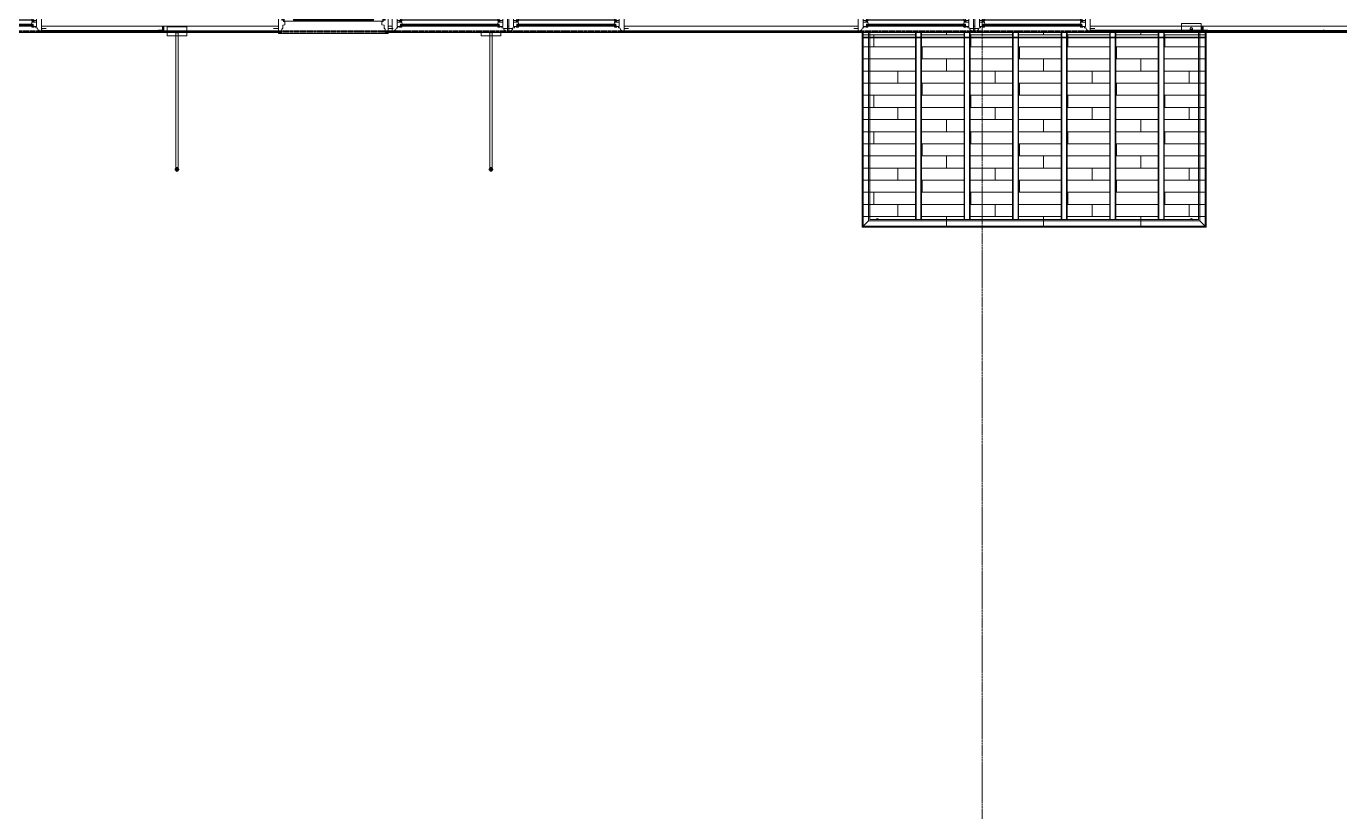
# Model space of a CAD drawing. Header units: inches. Extents: x -4235 to -464, y 9767 to 12359.
# Drawn here: x -3142.3 to -2709.5, y 10990 to 11249.1 of the extents above; entities that cross this region are included whole.
import ezdxf

# ---------------------------------------------------------------- set-up
doc = ezdxf.new("R2010")
doc.units = ezdxf.units.IN
doc.header["$MEASUREMENT"] = 0
for name, pattern in [('Dash 1_16_', [0.125, 0.0625, -0.0625]), ('Grid Line 1_2_', [0.875, 0.5, -0.125, 0.125, -0.125]), ('Hidden 1_8_', [0.1875, 0.125, -0.0625])]:
    doc.linetypes.add(name, pattern=pattern)
for name, color, linetype, lineweight in [('A-DOOR-5', 31, 'Continuous', 9), ('A-DOOR-6', 31, 'Continuous', 20), ('A-DOOR-FRAM', 31, 'Continuous', 9), ('A-DOOR-FRAM-3', 31, 'Continuous', 20), ('A-DOOR-GLAZ', 31, 'Continuous', 9), ('A-FLOR-3', 192, 'Continuous', 9), ('A-FLOR-PATT-1', 9, 'Continuous', 9), ('A-GLAZ-1', 151, 'Continuous', 9), ('A-GLAZ-2', 151, 'Continuous', 20), ('A-GLAZ-3', 151, 'Continuous', 50), ('A-WALL', 113, 'Continuous', 13), ('A-WALL-5', 113, 'Continuous', 9), ('A-WALL-6', 113, 'Continuous', 50), ('C-PROP-LINE-1', 91, 'Dash 1_16_', 50), ('S-BEAM', 12, 'Continuous', 9), ('S-BEAM-1', 12, 'Hidden 1_8_', 9), ('S-GRID-1', 1, 'Grid Line 1_2_', 9)]:
    doc.layers.add(name, color=color, linetype=linetype, lineweight=lineweight)

# ---------------------------------------------------------------- blocks, each defined once
blk = doc.blocks.new('Basic Wall _ EXT - FIBER CEMENT - LARGE - ___-2505164-BACKGROUND - RCP - 2ND FLOOR')
at = {"layer": 'A-WALL-5'}
for p, q in [((-3137.31, 11249.11), (-3097.16, 11249.11)), ((-3137.31, 11249.11), (-3097.16, 11249.11)), ((-3059.19, 11247.1), (-3137.31, 11247.1)), ((-3137.31, 11247.1), (-3059.19, 11247.1)), ((-3137.31, 11247.07), (-3059.19, 11247.07)), ((-3137.31, 11247.07), (-3059.19, 11247.07)), ((-3097.16, 11249.11), (-3059.19, 11249.11)), ((-3097.16, 11249.11), (-3059.19, 11249.11)), ((-3021.74, 11247.1), (-3023.06, 11247.1)), ((-3023.06, 11247.1), (-3021.74, 11247.1)), ((-3023.06, 11247.07), (-3021.74, 11247.07)), ((-3023.06, 11247.07), (-3021.74, 11247.07)), ((-3023.03, 11249.11), (-3021.74, 11249.11)), ((-3023.03, 11249.11), (-3021.74, 11249.11)), ((-2983.71, 11249.11), (-2983.34, 11249.11)), ((-2983.71, 11249.11), (-2983.34, 11249.11)), ((-2983.34, 11247.1), (-2983.71, 11247.1)), ((-2983.71, 11247.1), (-2983.34, 11247.1)), ((-2983.71, 11247.07), (-2983.34, 11247.07)), ((-2983.71, 11247.07), (-2983.34, 11247.07)), ((-2945.31, 11249.11), (-2868.14, 11249.11)), ((-2945.31, 11249.11), (-2868.14, 11249.11)), ((-2868.14, 11247.1), (-2945.31, 11247.1)), ((-2945.31, 11247.1), (-2868.14, 11247.1)), ((-2945.31, 11247.07), (-2868.14, 11247.07)), ((-2945.31, 11247.07), (-2868.14, 11247.07)), ((-2830.11, 11249.11), (-2829.74, 11249.11)), ((-2830.11, 11249.11), (-2829.74, 11249.11)), ((-2829.74, 11247.1), (-2830.11, 11247.1)), ((-2830.11, 11247.1), (-2829.74, 11247.1)), ((-2830.11, 11247.07), (-2829.74, 11247.07)), ((-2830.11, 11247.07), (-2829.74, 11247.07)), ((-2791.71, 11249.11), (-2754.69, 11249.11)), ((-2791.71, 11249.11), (-2754.69, 11249.11)), ((-2636.79, 11247.1), (-2791.71, 11247.1)), ((-2791.71, 11247.1), (-2636.79, 11247.1)), ((-2791.71, 11247.07), (-2636.79, 11247.07)), ((-2791.71, 11247.07), (-2636.79, 11247.07)), ((-2754.69, 11249.11), (-2674.76, 11249.11)), ((-2754.69, 11249.11), (-2674.76, 11249.11))]:
    blk.add_line(p, q, dxfattribs=at)
blk = doc.blocks.new('Door-Inswing-Andersen-400_Series-Single - 3_ 0-1_8_ x custom height - 2ND FLOOR-2896085-BACKGROUND - RCP - 2ND FLOOR')
at = {"layer": 'A-DOOR-5'}
blk.add_line((16.87, -0.66), (16.87, -34.41), dxfattribs=at)
blk.add_arc((16.87, -0.66), 33.75, 180, 270, dxfattribs=at)
at = {"layer": 'A-DOOR-6'}
for p, q in [((-16.26, 0.42), (-16.87, 0.41)), ((-16.87, 0.41), (-16.87, -0.66)), ((-16.26, 1.06), (-16.26, 0.42)), ((-16.26, 1.06), (-12.44, 1.06)), ((-13.19, 0.66), (-12.44, 0.66)), ((-13.19, -0.66), (-13.19, 0.66)), ((-12.44, 0.75), (-12.47, 1.06)), ((12.44, 1.06), (-12.44, 1.06)), ((-12.44, 0.66), (-12.44, 0.75)), ((16.26, 1.06), (12.44, 1.06)), ((12.44, 0.75), (12.47, 1.06)), ((12.44, 0.66), (12.44, 0.75)), ((13.19, 0.66), (12.44, 0.66)), ((13.19, -0.66), (13.19, 0.66)), ((16.26, 1.06), (16.26, 0.42)), ((16.26, 0.42), (16.87, 0.41)), ((16.87, 0.41), (16.87, -0.66)), ((-16.87, -0.66), (-12.44, -0.66)), ((-12.44, -0.09), (-13.19, -0.09)), ((-13.19, -0.59), (-12.67, -0.59)), ((-13.19, -0.66), (-13.19, -0.59)), ((-12.67, -0.59), (-12.47, -0.34)), ((-12.47, -0.34), (-12.44, -0.16)), ((-12.44, -0.16), (-12.44, -0.09)), ((12.44, -0.66), (-12.44, -0.66)), ((12.44, -0.09), (13.19, -0.09)), ((12.44, -0.16), (12.44, -0.09)), ((12.47, -0.34), (12.44, -0.16)), ((16.87, -0.66), (12.44, -0.66)), ((12.67, -0.59), (12.47, -0.34)), ((13.19, -0.59), (12.67, -0.59)), ((13.19, -0.66), (13.19, -0.59))]:
    blk.add_line(p, q, dxfattribs=at)
at = {"layer": 'A-DOOR-FRAM'}
for p, q in [((-17.31, -1.13), (-17.94, -1.13)), ((-17.94, -1.13), (-17.94, -4.44)), ((-17.31, -4.44), (-17.31, -1.13)), ((17.94, -1.13), (17.31, -1.13)), ((17.31, -1.13), (17.31, -4.44)), ((17.94, -4.44), (17.94, -1.13)), ((-17.94, -4.44), (-17.31, -4.44)), ((17.31, -4.44), (17.94, -4.44))]:
    blk.add_line(p, q, dxfattribs=at)
at = {"layer": 'A-DOOR-FRAM-3'}
for p, q in [((18.06, 5.09), (-18.06, 5.09)), ((-18.06, 5.09), (-18.06, -1.13)), ((-18.06, 4.75), (-18.06, -1.13)), ((-18.06, 4.75), (-17.03, 4.75)), ((-17.03, 3.63), (-17.03, 4.75)), ((17.03, 3.63), (17.03, 4.75)), ((18.06, 4.75), (17.03, 4.75)), ((18.06, -1.13), (18.06, 5.09)), ((18.06, 4.75), (18.06, -1.13)), ((-19.69, 3.44), (-18.06, 3.44)), ((-16.69, 3.39), (-17.03, 3.63)), ((-17.03, 0.66), (-16.45, 0.66)), ((-17.03, -1.13), (-17.03, 0.66)), ((-16.69, 2.39), (-16.69, 3.39)), ((-16, 2.23), (-16.69, 2.39)), ((-16.45, 0.66), (-16.45, 1.09)), ((-16.45, 1.09), (-16, 1.09)), ((-16, 1.09), (-16, 2.23)), ((16, 2.23), (16.69, 2.39)), ((16, 1.09), (16, 2.23)), ((16.45, 1.09), (16, 1.09)), ((16.45, 0.66), (16.45, 1.09)), ((17.03, 0.66), (16.45, 0.66)), ((16.69, 3.39), (17.03, 3.63)), ((16.69, 2.39), (16.69, 3.39)), ((17.03, -1.13), (17.03, 0.66)), ((19.69, 3.44), (18.06, 3.44)), ((-17.69, -1.13), (-18.06, -1.13)), ((-18.06, -1.13), (18.06, -1.13)), ((-18.06, -1.13), (-17.03, -1.13)), ((18.06, -1.13), (17.03, -1.13))]:
    blk.add_line(p, q, dxfattribs=at)
at = {"layer": 'A-DOOR-GLAZ'}
for p, q in [((-12.44, 0.5), (-13.19, 0.5)), ((-13.19, 0.06), (-12.44, 0.06)), ((-12.98, 0.5), (-12.98, 0.06)), ((12.44, 0.66), (-12.44, 0.66)), ((12.44, 0.5), (-12.44, 0.5)), ((12.44, 0.06), (-12.44, 0.06)), ((12.44, 0.5), (13.19, 0.5)), ((13.19, 0.06), (12.44, 0.06)), ((12.98, 0.5), (12.98, 0.06)), ((12.44, -0.09), (-12.44, -0.09))]:
    blk.add_line(p, q, dxfattribs=at)
blk = doc.blocks.new('Window-Double_Hung-Andersen-400_Series-Tilt_Wash - DOUBLE HUNG - REVERSE COTTAGE - 2ND FLOOR-V131-BACKGROUND - RCP - 2ND FLOOR')
at = {"layer": 'A-GLAZ-1'}
for p, q in [((-18.95, 4.44), (18.95, 4.44)), ((-18.95, 1.06), (-18.95, 4.44)), ((-18.32, 1.06), (-18.32, 4.44)), ((18.32, 1.06), (18.32, 4.44)), ((18.95, 4.44), (18.95, 1.06)), ((-19.01, 3.94), (-19.01, 2.44)), ((-18.95, 3.94), (-19.01, 3.94)), ((-18.95, 2.44), (-19.01, 2.44)), ((18.95, 1.06), (-18.95, 1.06)), ((19.01, 3.94), (18.95, 3.94)), ((19.01, 2.44), (18.95, 2.44)), ((19.01, 2.44), (19.01, 3.94)), ((-16.29, -0.19), (-15.7, -0.19)), ((-16.29, -0.56), (-15.7, -0.56)), ((-16.29, -2.13), (-15.7, -2.13)), ((-16.29, -2.5), (-15.7, -2.5)), ((-15.82, -0.56), (-15.82, -0.19)), ((-15.82, -2.5), (-15.82, -2.13)), ((-15.7, -0.06), (15.7, -0.06)), ((-15.7, -0.19), (15.7, -0.19)), ((-15.7, -0.56), (15.7, -0.56)), ((-15.7, -0.69), (15.7, -0.69)), ((-15.7, -2), (15.7, -2)), ((-15.7, -2.13), (15.7, -2.13)), ((-15.7, -2.5), (15.7, -2.5)), ((-15.7, -2.63), (15.7, -2.63)), ((16.29, -0.19), (15.7, -0.19)), ((16.29, -0.56), (15.7, -0.56)), ((16.29, -2.13), (15.7, -2.13)), ((16.29, -2.5), (15.7, -2.5)), ((15.82, -0.56), (15.82, -0.19)), ((15.82, -2.5), (15.82, -2.13))]:
    blk.add_line(p, q, dxfattribs=at)
at = {"layer": 'A-GLAZ-2'}
for p, q in [((-19.01, 1.06), (19.01, 1.06)), ((-19.01, -4.81), (-19.01, 1.06)), ((-17.67, 0.78), (-18, 1.06)), ((-17.67, 0.78), (-17.67, 0.56)), ((-17.67, 0.56), (-15.86, 0.56)), ((-17.42, -2.75), (-17.42, 0.56)), ((-15.86, 0.56), (-15.7, -0.06)), ((15.86, 0.56), (15.7, -0.06)), ((17.67, 0.56), (15.86, 0.56)), ((17.42, -2.75), (17.42, 0.56)), ((17.67, 0.78), (18, 1.06)), ((17.67, 0.78), (17.67, 0.56)), ((19.01, 1.06), (19.01, -4.81)), ((-19.01, -3.44), (-20.51, -3.44)), ((-18.2, -4), (-17.92, -4)), ((-18.2, -4.81), (-18.2, -4)), ((-17.92, -4), (-17.61, -3.19)), ((-17.61, -3.19), (-17.14, -3.19)), ((-17.42, -0.81), (-16.57, -0.81)), ((-17.42, -1.37), (-15.86, -1.37)), ((-17.42, -2.75), (-16.57, -2.75)), ((-17.14, -3.19), (-17.14, -2.75)), ((-16.57, -0.69), (-16.57, -1.03)), ((-15.7, -0.69), (-16.57, -0.69)), ((-15.86, -1.03), (-16.57, -1.03)), ((-16.57, -2.63), (-16.57, -2.97)), ((-15.7, -2.63), (-16.57, -2.63)), ((-15.86, -2.97), (-16.57, -2.97)), ((-16.29, -0.69), (-16.29, -0.06)), ((-15.7, -0.06), (-16.29, -0.06)), ((-16.29, -2.63), (-16.29, -2)), ((-15.7, -2), (-16.29, -2)), ((-15.86, -1.03), (-15.7, -0.69)), ((-15.86, -1.37), (-15.7, -2)), ((-15.86, -2.97), (-15.7, -2.63)), ((15.7, -0.06), (16.29, -0.06)), ((15.86, -1.03), (15.7, -0.69)), ((15.7, -0.69), (16.57, -0.69)), ((15.86, -1.37), (15.7, -2)), ((15.7, -2), (16.29, -2)), ((15.86, -2.97), (15.7, -2.63)), ((15.7, -2.63), (16.57, -2.63)), ((15.86, -1.03), (16.57, -1.03)), ((17.42, -1.37), (15.86, -1.37)), ((15.86, -2.97), (16.57, -2.97)), ((16.29, -0.69), (16.29, -0.06)), ((16.29, -2.63), (16.29, -2)), ((16.57, -0.69), (16.57, -1.03)), ((17.42, -0.81), (16.57, -0.81)), ((16.57, -2.63), (16.57, -2.97)), ((17.42, -2.75), (16.57, -2.75)), ((17.14, -3.19), (17.14, -2.75)), ((17.61, -3.19), (17.14, -3.19)), ((17.92, -4), (17.61, -3.19)), ((18.2, -4), (17.92, -4)), ((18.2, -4.81), (18.2, -4)), ((19.01, -3.44), (20.51, -3.44)), ((19.01, -4.81), (-19.01, -4.81))]:
    blk.add_line(p, q, dxfattribs=at)
blk = doc.blocks.new('Window-Double_Hung-Andersen-400_Series-Tilt_Wash - DOUBLE HUNG - REVERSE COTTAGE - 2ND FLOOR-2888466-BACKGROUND - RCP - 2ND FLOOR')
at = {"layer": 'A-GLAZ-1'}
for p, q in [((-18.95, 4.44), (18.95, 4.44)), ((-18.95, 1.06), (-18.95, 4.44)), ((-18.32, 1.06), (-18.32, 4.44)), ((18.32, 1.06), (18.32, 4.44)), ((18.95, 4.44), (18.95, 1.06)), ((-19.01, 3.94), (-19.01, 2.44)), ((-18.95, 3.94), (-19.01, 3.94)), ((-18.95, 2.44), (-19.01, 2.44)), ((18.95, 1.06), (-18.95, 1.06)), ((19.01, 3.94), (18.95, 3.94)), ((19.01, 2.44), (18.95, 2.44)), ((19.01, 2.44), (19.01, 3.94)), ((-16.29, -0.19), (-15.7, -0.19)), ((-16.29, -0.56), (-15.7, -0.56)), ((-16.29, -2.13), (-15.7, -2.13)), ((-16.29, -2.5), (-15.7, -2.5)), ((-15.82, -0.56), (-15.82, -0.19)), ((-15.82, -2.5), (-15.82, -2.13)), ((-15.7, -0.06), (15.7, -0.06)), ((-15.7, -0.19), (15.7, -0.19)), ((-15.7, -0.56), (15.7, -0.56)), ((-15.7, -0.69), (15.7, -0.69)), ((-15.7, -2), (15.7, -2)), ((-15.7, -2.13), (15.7, -2.13)), ((-15.7, -2.5), (15.7, -2.5)), ((-15.7, -2.63), (15.7, -2.63)), ((16.29, -0.19), (15.7, -0.19)), ((16.29, -0.56), (15.7, -0.56)), ((16.29, -2.13), (15.7, -2.13)), ((16.29, -2.5), (15.7, -2.5)), ((15.82, -0.56), (15.82, -0.19)), ((15.82, -2.5), (15.82, -2.13))]:
    blk.add_line(p, q, dxfattribs=at)
at = {"layer": 'A-GLAZ-2'}
for p, q in [((-19.01, 1.06), (19.01, 1.06)), ((-19.01, -4.81), (-19.01, 1.06)), ((-17.67, 0.78), (-18, 1.06)), ((-17.67, 0.78), (-17.67, 0.56)), ((-17.67, 0.56), (-15.86, 0.56)), ((-17.42, -2.75), (-17.42, 0.56)), ((-15.86, 0.56), (-15.7, -0.06)), ((15.86, 0.56), (15.7, -0.06)), ((17.67, 0.56), (15.86, 0.56)), ((17.42, -2.75), (17.42, 0.56)), ((17.67, 0.78), (18, 1.06)), ((17.67, 0.78), (17.67, 0.56)), ((19.01, 1.06), (19.01, -4.81)), ((-19.01, -3.44), (-20.34, -3.44)), ((-18.2, -4), (-17.92, -4)), ((-18.2, -4.81), (-18.2, -4)), ((-17.92, -4), (-17.61, -3.19)), ((-17.61, -3.19), (-17.14, -3.19)), ((-17.42, -0.81), (-16.57, -0.81)), ((-17.42, -1.37), (-15.86, -1.37)), ((-17.42, -2.75), (-16.57, -2.75)), ((-17.14, -3.19), (-17.14, -2.75)), ((-16.57, -0.69), (-16.57, -1.03)), ((-15.7, -0.69), (-16.57, -0.69)), ((-15.86, -1.03), (-16.57, -1.03)), ((-16.57, -2.63), (-16.57, -2.97)), ((-15.7, -2.63), (-16.57, -2.63)), ((-15.86, -2.97), (-16.57, -2.97)), ((-16.29, -0.69), (-16.29, -0.06)), ((-15.7, -0.06), (-16.29, -0.06)), ((-16.29, -2.63), (-16.29, -2)), ((-15.7, -2), (-16.29, -2)), ((-15.86, -1.03), (-15.7, -0.69)), ((-15.86, -1.37), (-15.7, -2)), ((-15.86, -2.97), (-15.7, -2.63)), ((15.7, -0.06), (16.29, -0.06)), ((15.86, -1.03), (15.7, -0.69)), ((15.7, -0.69), (16.57, -0.69)), ((15.86, -1.37), (15.7, -2)), ((15.7, -2), (16.29, -2)), ((15.86, -2.97), (15.7, -2.63)), ((15.7, -2.63), (16.57, -2.63)), ((15.86, -1.03), (16.57, -1.03)), ((17.42, -1.37), (15.86, -1.37)), ((15.86, -2.97), (16.57, -2.97)), ((16.29, -0.69), (16.29, -0.06)), ((16.29, -2.63), (16.29, -2)), ((16.57, -0.69), (16.57, -1.03)), ((17.42, -0.81), (16.57, -0.81)), ((16.57, -2.63), (16.57, -2.97)), ((17.42, -2.75), (16.57, -2.75)), ((17.14, -3.19), (17.14, -2.75)), ((17.61, -3.19), (17.14, -3.19)), ((17.92, -4), (17.61, -3.19)), ((18.2, -4), (17.92, -4)), ((18.2, -4.81), (18.2, -4)), ((19.01, -3.44), (20.51, -3.44)), ((19.01, -4.81), (-19.01, -4.81))]:
    blk.add_line(p, q, dxfattribs=at)
blk = doc.blocks.new('Walls 39 - Walls 1-2569131-BACKGROUND - RCP - 2ND FLOOR')
at = {"layer": 'A-WALL-5'}
for p, q in [((-3095.92, 11247.64), (-3095.92, 11248.95)), ((-3095.92, 11248.95), (-3095.8, 11248.95)), ((-3095.8, 11248.95), (-3095.92, 11248.95)), ((-3095.92, 11247.39), (-3095.92, 11247.63)), ((-3095.92, 11247.1), (-3095.92, 11247.39)), ((-3095.92, 11246.01), (-3095.92, 11247.07)), ((-3095.92, 11246.01), (-3089.42, 11246.01)), ((-3093.04, 11246.01), (-3095.92, 11246.01)), ((-3095.8, 11248.95), (-3095.48, 11248.95)), ((-3094.96, 11248.95), (-3095.8, 11248.95)), ((-3095.48, 11248.95), (-3094.96, 11248.95)), ((-3094.96, 11248.95), (-3094.29, 11248.95)), ((-3093.51, 11248.95), (-3094.96, 11248.95)), ((-3094.29, 11248.95), (-3093.51, 11248.95)), ((-3093.51, 11248.95), (-3092.67, 11248.95)), ((-3091.82, 11248.95), (-3093.51, 11248.95)), ((-3093.04, 11247.1), (-3093.04, 11247.32)), ((-3093.04, 11246.01), (-3093.04, 11247.07)), ((-3093.04, 11201.9), (-3093.04, 11246.01)), ((-3092.93, 11246.01), (-3092.99, 11246.01)), ((-3092.86, 11246.01), (-3092.93, 11246.01)), ((-3092.76, 11246.01), (-3092.85, 11246.01)), ((-3092.67, 11246.01), (-3092.76, 11246.01)), ((-3092.67, 11248.95), (-3091.82, 11248.95)), ((-3092.57, 11246.01), (-3092.66, 11246.01)), ((-3092.48, 11246.01), (-3092.57, 11246.01)), ((-3092.4, 11246.01), (-3092.48, 11246.01)), ((-3092.34, 11246.01), (-3092.4, 11246.01)), ((-3092.29, 11247.32), (-3092.29, 11247.1)), ((-3092.29, 11247.07), (-3092.29, 11246.01)), ((-3092.29, 11246.01), (-3092.29, 11201.9)), ((-3089.42, 11246.01), (-3092.29, 11246.01)), ((-3091.82, 11248.95), (-3091.04, 11248.95)), ((-3091.04, 11248.95), (-3091.82, 11248.95)), ((-3091.04, 11248.95), (-3089.53, 11248.95)), ((-3089.42, 11248.95), (-3091.04, 11248.95)), ((-3089.53, 11248.95), (-3089.42, 11248.95)), ((-3089.42, 11248.95), (-3089.42, 11247.39)), ((-3089.42, 11247.39), (-3089.42, 11247.1)), ((-3089.42, 11247.07), (-3089.42, 11246.01))]:
    blk.add_line(p, q, dxfattribs=at)
for start_param, end_param in [(2.931071, 3.141593), (3.141593, 3.403249), (2.617994, 2.879793), (3.404177, 3.664826), (2.094395, 2.617994), (3.666584, 3.907772), (4.190755, 4.449148), (1.832596, 2.03459), (4.45253, 4.710638), (1.570796, 1.75175), (1.389843, 1.570796), (4.71414, 4.972247), (1.088981, 1.308997), (4.97563, 5.234023), (0.261799, 1.047198), (5.517006, 5.758194), (5.840308, 6.020601), (0, 0.210522), (6.021529, 6.260917)]:
    blk.add_ellipse((-3092.67, 11247.32), major_axis=(0.375, 0), ratio=0.86769, start_param=start_param, end_param=end_param, dxfattribs=at)
at = {"layer": 'A-WALL-6', "flags": 128}
for points in [[(-3093.04, 11201.9), (-3093.03, 11202), (-3093, 11202.1), (-3092.95, 11202.19), (-3092.88, 11202.26), (-3092.8, 11202.3), (-3092.71, 11202.33), (-3092.62, 11202.33), (-3092.53, 11202.3), (-3092.45, 11202.26), (-3092.38, 11202.19), (-3092.33, 11202.1), (-3092.3, 11202), (-3092.29, 11201.9)], [(-3092.29, 11201.9), (-3092.3, 11201.8), (-3092.33, 11201.7), (-3092.38, 11201.61), (-3092.45, 11201.54), (-3092.53, 11201.5), (-3092.62, 11201.47), (-3092.71, 11201.47), (-3092.8, 11201.5), (-3092.88, 11201.54), (-3092.95, 11201.61), (-3093, 11201.7), (-3093.03, 11201.8), (-3093.04, 11201.9)]]:
    blk.add_lwpolyline(points, dxfattribs=at)
blk = doc.blocks.new('Walls 40 - Walls 1-2569150-BACKGROUND - RCP - 2ND FLOOR')
at = {"layer": 'A-WALL-5'}
for p, q in [((-2992.42, 11246.01), (-2992.42, 11247.01)), ((-2992.42, 11246.01), (-2985.92, 11246.01)), ((-2989.55, 11246.01), (-2992.42, 11246.01)), ((-2989.55, 11246.01), (-2989.55, 11247.01)), ((-2989.55, 11201.9), (-2989.55, 11246.01)), ((-2989.44, 11246.01), (-2989.5, 11246.01)), ((-2989.36, 11246.01), (-2989.44, 11246.01)), ((-2989.27, 11246.01), (-2989.36, 11246.01)), ((-2989.17, 11246.01), (-2989.27, 11246.01)), ((-2989.08, 11246.01), (-2989.17, 11246.01)), ((-2988.98, 11246.01), (-2989.07, 11246.01)), ((-2988.91, 11246.01), (-2988.98, 11246.01)), ((-2988.85, 11246.01), (-2988.9, 11246.01)), ((-2988.8, 11247.01), (-2988.8, 11246.01)), ((-2988.8, 11246.01), (-2988.8, 11201.9)), ((-2985.92, 11246.01), (-2988.79, 11246.01)), ((-2985.92, 11247.01), (-2985.92, 11246.01))]:
    blk.add_line(p, q, dxfattribs=at)
for start_param, end_param in [(4.45253, 4.710638), (4.71414, 4.972247)]:
    blk.add_ellipse((-2989.17, 11247.32), major_axis=(0.375, 0), ratio=0.86769, start_param=start_param, end_param=end_param, dxfattribs=at)
at = {"layer": 'A-WALL-6', "flags": 128}
for points in [[(-2989.55, 11201.9), (-2989.54, 11202), (-2989.5, 11202.1), (-2989.45, 11202.19), (-2989.38, 11202.26), (-2989.3, 11202.3), (-2989.22, 11202.33), (-2989.13, 11202.33), (-2989.04, 11202.3), (-2988.96, 11202.26), (-2988.89, 11202.19), (-2988.84, 11202.1), (-2988.81, 11202), (-2988.8, 11201.9)], [(-2988.8, 11201.9), (-2988.81, 11201.8), (-2988.84, 11201.7), (-2988.89, 11201.61), (-2988.96, 11201.54), (-2989.04, 11201.5), (-2989.13, 11201.47), (-2989.22, 11201.47), (-2989.3, 11201.5), (-2989.38, 11201.54), (-2989.45, 11201.61), (-2989.5, 11201.7), (-2989.54, 11201.8), (-2989.55, 11201.9)]]:
    blk.add_lwpolyline(points, dxfattribs=at)
blk = doc.blocks.new('Walls 91 - Walls 1-2572979-BACKGROUND - RCP - 2ND FLOOR')
at = {"layer": 'A-WALL-5'}
for start_param, end_param in [(0.049078, 3.092515), (3.235897, 3.403392), (6.13645, 6.283185)]:
    blk.add_ellipse((-2861.89, 11185.4), major_axis=(0.375, 0), ratio=0.86769, start_param=start_param, end_param=end_param, dxfattribs=at)
blk = doc.blocks.new('Walls 92 - Walls 1-2572998-BACKGROUND - RCP - 2ND FLOOR')
at = {"layer": 'A-WALL-5'}
for p, q in [((-2761.65, 11250.08), (-2761.65, 11249.14)), ((-2761.65, 11250.08), (-2761.54, 11250.08)), ((-2755.15, 11250.08), (-2761.65, 11250.08)), ((-2761.65, 11249.14), (-2761.65, 11247.78)), ((-2761.54, 11250.08), (-2760.02, 11250.08)), ((-2760.02, 11250.08), (-2755.15, 11250.08)), ((-2758.77, 11248.46), (-2758.77, 11247.78)), ((-2758.02, 11247.78), (-2758.02, 11248.46)), ((-2755.15, 11249.15), (-2755.15, 11250.08)), ((-2755.15, 11247.78), (-2755.15, 11249.12))]:
    blk.add_line(p, q, dxfattribs=at)
for centre, start_param, end_param in [((-2758.4, 11248.46), 0.261799, 3.141593), ((-2758.4, 11248.46), 3.141593, 3.402695), ((-2758.4, 11248.46), 3.403392, 3.663844), ((-2758.4, 11248.46), 3.665191, 3.925084), ((-2758.4, 11248.46), 3.926991, 4.186454), ((-2758.4, 11248.46), 4.18879, 4.447982), ((-2758.4, 11248.46), 4.45059, 4.709688), ((-2758.4, 11248.46), 4.712389, 4.971578), ((-2758.4, 11248.46), 4.974188, 5.233645), ((-2758.4, 11248.46), 5.235988, 5.495873), ((-2758.4, 11248.46), 5.497787, 5.758233), ((-2758.4, 11248.46), 5.840308, 6.020685), ((-2758.4, 11248.46), 0, 0.261799), ((-2758.4, 11248.46), 6.021386, 6.260917), ((-2758.4, 11185.4), 0.049078, 3.092515), ((-2758.4, 11185.4), 3.141593, 3.403392), ((-2758.4, 11185.4), 6.021386, 6.283185)]:
    blk.add_ellipse(centre, major_axis=(0.375, 0), ratio=0.86769, start_param=start_param, end_param=end_param, dxfattribs=at)
blk = doc.blocks.new('Walls 144 - Walls 3-2573018-BACKGROUND - RCP - 2ND FLOOR')
at = {"layer": 'A-WALL-5'}
for p, q in [((-2866.81, 11247.01), (-2866.81, 11245.25)), ((-2866.81, 11245.52), (-2866.81, 11247.01)), ((-2866.81, 11247.01), (-2866.81, 11245.52)), ((-2866.81, 11245.33), (-2866.81, 11247.01)), ((-2866.81, 11247.01), (-2866.81, 11245.25)), ((-2866.81, 11182.89), (-2866.81, 11247.01)), ((-2866.81, 11245.33), (-2866.81, 11247.01)), ((-2866.54, 11245.25), (-2866.54, 11247.01)), ((-2866.54, 11245.52), (-2866.54, 11247.01)), ((-2864.77, 11245.25), (-2864.77, 11247.01)), ((-2864.77, 11245.25), (-2864.77, 11247.01)), ((-2864.28, 11247.01), (-2864.28, 11185.42)), ((-2864.28, 11245.45), (-2864.28, 11247.01)), ((-2829.74, 11247.29), (-2830.11, 11247.29)), ((-2829.74, 11247.29), (-2830.11, 11247.29)), ((-2829.74, 11247.78), (-2830.08, 11247.78)), ((-2830.08, 11247.78), (-2829.74, 11247.78)), ((-2756.02, 11247.78), (-2791.71, 11247.78)), ((-2791.71, 11247.78), (-2754.69, 11247.78)), ((-2756.02, 11247.29), (-2791.71, 11247.29)), ((-2756.02, 11247.29), (-2791.71, 11247.29)), ((-2755.53, 11247.78), (-2756.02, 11247.78)), ((-2756.02, 11247.64), (-2756.02, 11247.78)), ((-2756.02, 11247.78), (-2756.02, 11247.64)), ((-2755.53, 11247.78), (-2756.02, 11247.78)), ((-2756.02, 11247.78), (-2754.69, 11247.78)), ((-2756.02, 11247.39), (-2756.02, 11247.63)), ((-2756.02, 11247.63), (-2756.02, 11247.39)), ((-2756.02, 11247.29), (-2756.02, 11247.39)), ((-2756.02, 11247.39), (-2756.02, 11247.1)), ((-2753.51, 11247.29), (-2756.02, 11247.29)), ((-2753.51, 11247.29), (-2756.02, 11247.29)), ((-2756.02, 11247.1), (-2756.02, 11247.29)), ((-2756.02, 11245.52), (-2756.02, 11247.07)), ((-2756.02, 11247.07), (-2756.02, 11185.42)), ((-2754.69, 11247.78), (-2755.53, 11247.78)), ((-2755.53, 11247.78), (-2755.53, 11247.64)), ((-2755.53, 11247.78), (-2755.53, 11247.64)), ((-2754.69, 11247.78), (-2755.53, 11247.78)), ((-2755.53, 11247.78), (-2754.69, 11247.78)), ((-2754.69, 11247.78), (-2755.53, 11247.78)), ((-2755.53, 11247.63), (-2755.53, 11247.39)), ((-2755.53, 11247.63), (-2755.53, 11247.39)), ((-2755.53, 11247.39), (-2755.53, 11247.1)), ((-2755.53, 11247.39), (-2755.53, 11247.1)), ((-2755.53, 11247.07), (-2755.53, 11245.25)), ((-2755.53, 11247.07), (-2755.53, 11245.25)), ((-2753.57, 11247.78), (-2754.69, 11247.78)), ((-2754.69, 11247.78), (-2753.49, 11247.78)), ((-2753.57, 11247.78), (-2754.69, 11247.78)), ((-2754.69, 11247.78), (-2753.76, 11247.78)), ((-2753.76, 11247.78), (-2754.69, 11247.78)), ((-2754.69, 11247.78), (-2753.49, 11247.78)), ((-2753.76, 11247.78), (-2753.76, 11247.64)), ((-2753.76, 11247.78), (-2753.76, 11247.64)), ((-2753.76, 11247.78), (-2753.52, 11247.78)), ((-2753.49, 11247.78), (-2753.76, 11247.78)), ((-2753.76, 11247.64), (-2753.76, 11247.39)), ((-2753.76, 11247.64), (-2753.76, 11247.39)), ((-2753.76, 11247.39), (-2753.76, 11247.1)), ((-2753.76, 11247.39), (-2753.76, 11247.29)), ((-2753.76, 11247.29), (-2753.76, 11247.1)), ((-2753.76, 11247.07), (-2753.76, 11245.25)), ((-2753.76, 11247.07), (-2753.76, 11245.52)), ((-2753.52, 11247.78), (-2753.49, 11247.78)), ((-2753.49, 11247.78), (-2753.49, 11247.64)), ((-2753.49, 11247.64), (-2753.49, 11247.78)), ((-2753.49, 11247.64), (-2753.49, 11247.78)), ((-2753.49, 11247.64), (-2753.49, 11247.78)), ((-2753.49, 11247.78), (-2753.49, 11247.64)), ((-2753.49, 11247.64), (-2753.49, 11247.39)), ((-2753.49, 11247.39), (-2753.49, 11247.64)), ((-2753.49, 11247.39), (-2753.49, 11247.64)), ((-2753.49, 11247.39), (-2753.49, 11247.64)), ((-2753.49, 11247.64), (-2753.49, 11247.39)), ((-2753.49, 11247.39), (-2753.49, 11247.29)), ((-2753.49, 11247.1), (-2753.49, 11247.39)), ((-2753.49, 11247.1), (-2753.49, 11247.39)), ((-2753.49, 11247.1), (-2753.49, 11247.39)), ((-2753.49, 11247.39), (-2753.49, 11247.29)), ((-2753.49, 11247.29), (-2753.49, 11247.1)), ((-2753.49, 11247.1), (-2753.49, 11247.29)), ((-2753.49, 11247.29), (-2753.49, 11247.1)), ((-2753.49, 11247.29), (-2753.49, 11247.1)), ((-2753.49, 11247.07), (-2753.49, 11245.33)), ((-2753.49, 11245.52), (-2753.49, 11247.07)), ((-2753.49, 11247.07), (-2753.49, 11245.52)), ((-2753.49, 11245.25), (-2753.49, 11247.07)), ((-2753.49, 11245.25), (-2753.49, 11247.07)), ((-2753.49, 11182.89), (-2753.49, 11247.07)), ((-2753.49, 11247.07), (-2753.49, 11245.33)), ((-2866.81, 11245.25), (-2866.81, 11245.52)), ((-2866.81, 11245.52), (-2866.81, 11245.45)), ((-2864.28, 11245.52), (-2866.81, 11245.52)), ((-2866.54, 11245.52), (-2866.81, 11245.52)), ((-2866.81, 11245.45), (-2866.81, 11245.33)), ((-2866.81, 11245.33), (-2866.81, 11245.25)), ((-2866.81, 11245.25), (-2864.28, 11245.25)), ((-2753.49, 11245.25), (-2866.81, 11245.25)), ((-2866.81, 11245.25), (-2866.81, 11182.89)), ((-2866.81, 11182.89), (-2866.81, 11245.25)), ((-2866.61, 11245.25), (-2866.67, 11245.25)), ((-2864.77, 11245.25), (-2866.61, 11245.25)), ((-2864.77, 11245.52), (-2866.54, 11245.52)), ((-2866.54, 11245.25), (-2866.54, 11245.52)), ((-2866.54, 11183.16), (-2866.54, 11245.25)), ((-2866.54, 11183.16), (-2866.54, 11245.25)), ((-2864.28, 11245.52), (-2864.77, 11245.52)), ((-2864.28, 11245.25), (-2864.77, 11245.25)), ((-2864.77, 11184.93), (-2864.77, 11245.25)), ((-2864.77, 11184.93), (-2864.77, 11245.25)), ((-2756.02, 11245.52), (-2864.28, 11245.52)), ((-2849.28, 11245.52), (-2864.28, 11245.52)), ((-2864.28, 11245.38), (-2864.28, 11245.45)), ((-2864.28, 11245.33), (-2864.28, 11245.38)), ((-2864.28, 11245.25), (-2756.02, 11245.25)), ((-2849.28, 11245.25), (-2864.28, 11245.25)), ((-2864.28, 11185.42), (-2864.28, 11245.25)), ((-2833.28, 11245.52), (-2847.28, 11245.52)), ((-2833.28, 11245.25), (-2847.28, 11245.25)), ((-2817.28, 11245.52), (-2831.28, 11245.52)), ((-2817.28, 11245.25), (-2831.28, 11245.25)), ((-2801.28, 11245.52), (-2815.28, 11245.52)), ((-2801.28, 11245.25), (-2815.28, 11245.25)), ((-2785.28, 11245.52), (-2799.28, 11245.52)), ((-2785.28, 11245.25), (-2799.28, 11245.25)), ((-2769.28, 11245.52), (-2783.28, 11245.52)), ((-2769.28, 11245.25), (-2783.28, 11245.25)), ((-2756.02, 11245.52), (-2767.28, 11245.52)), ((-2756.02, 11245.25), (-2767.28, 11245.25)), ((-2753.49, 11245.52), (-2756.02, 11245.52)), ((-2755.53, 11245.52), (-2756.02, 11245.52)), ((-2756.02, 11245.45), (-2756.02, 11245.52)), ((-2756.02, 11245.38), (-2756.02, 11245.45)), ((-2756.02, 11245.33), (-2756.02, 11245.38)), ((-2756.02, 11245.25), (-2753.49, 11245.25)), ((-2755.53, 11245.25), (-2756.02, 11245.25)), ((-2756.02, 11185.42), (-2756.02, 11245.25)), ((-2753.76, 11245.52), (-2755.53, 11245.52)), ((-2753.69, 11245.25), (-2755.53, 11245.25)), ((-2755.53, 11245.25), (-2755.53, 11184.93)), ((-2755.53, 11245.25), (-2755.53, 11184.93)), ((-2753.49, 11245.52), (-2753.76, 11245.52)), ((-2753.76, 11245.52), (-2753.76, 11245.25)), ((-2753.76, 11245.25), (-2753.76, 11183.16)), ((-2753.76, 11245.25), (-2753.76, 11183.16)), ((-2753.63, 11245.25), (-2753.69, 11245.25)), ((-2753.49, 11245.25), (-2753.49, 11245.52)), ((-2753.49, 11245.52), (-2753.49, 11245.28)), ((-2753.49, 11245.28), (-2753.49, 11245.25)), ((-2753.49, 11182.89), (-2753.49, 11245.25)), ((-2753.49, 11245.25), (-2753.49, 11182.89)), ((-2864.28, 11185.42), (-2862.27, 11185.42)), ((-2756.02, 11185.42), (-2864.28, 11185.42)), ((-2862.26, 11185.42), (-2861.52, 11185.42)), ((-2861.52, 11185.42), (-2849.28, 11185.42)), ((-2849.28, 11185.42), (-2849.09, 11185.42)), ((-2849.09, 11185.42), (-2847.47, 11185.42)), ((-2847.47, 11185.42), (-2847.28, 11185.42)), ((-2847.28, 11185.42), (-2833.28, 11185.42)), ((-2833.28, 11185.42), (-2833.09, 11185.42)), ((-2833.09, 11185.42), (-2831.47, 11185.42)), ((-2831.47, 11185.42), (-2831.28, 11185.42)), ((-2831.28, 11185.42), (-2817.28, 11185.42)), ((-2817.28, 11185.42), (-2817.09, 11185.42)), ((-2817.09, 11185.42), (-2815.47, 11185.42)), ((-2815.47, 11185.42), (-2815.28, 11185.42)), ((-2815.28, 11185.42), (-2801.28, 11185.42)), ((-2801.28, 11185.42), (-2801.09, 11185.42)), ((-2801.09, 11185.42), (-2799.55, 11185.42)), ((-2799.52, 11185.42), (-2799.47, 11185.42)), ((-2799.47, 11185.42), (-2799.28, 11185.42)), ((-2799.28, 11185.42), (-2785.28, 11185.42)), ((-2785.28, 11185.42), (-2785.09, 11185.42)), ((-2785.09, 11185.42), (-2783.47, 11185.42)), ((-2783.47, 11185.42), (-2783.28, 11185.42)), ((-2783.28, 11185.42), (-2769.28, 11185.42)), ((-2769.28, 11185.42), (-2769.09, 11185.42)), ((-2769.09, 11185.42), (-2767.47, 11185.42)), ((-2767.47, 11185.42), (-2767.28, 11185.42)), ((-2767.28, 11185.42), (-2758.77, 11185.42)), ((-2758.77, 11185.42), (-2758.03, 11185.42)), ((-2758.02, 11185.42), (-2756.02, 11185.42)), ((-2866.81, 11182.89), (-2753.49, 11182.89)), ((-2866.81, 11182.89), (-2753.49, 11182.89)), ((-2753.49, 11182.89), (-2866.81, 11182.89)), ((-2864.77, 11184.93), (-2866.54, 11183.16)), ((-2866.54, 11183.16), (-2864.77, 11184.93)), ((-2753.76, 11183.16), (-2866.54, 11183.16)), ((-2753.76, 11183.16), (-2866.54, 11183.16)), ((-2755.53, 11184.93), (-2864.77, 11184.93)), ((-2755.53, 11184.93), (-2864.77, 11184.93)), ((-2753.76, 11183.16), (-2755.53, 11184.93)), ((-2755.53, 11184.93), (-2753.76, 11183.16))]:
    blk.add_line(p, q, dxfattribs=at)
for points, knots in [([(-2866.54, 11183.16), (-2866.56, 11183.14), (-2866.6, 11183.1), (-2866.64, 11183.06), (-2866.67, 11183.03), (-2866.69, 11183.01), (-2866.71, 11182.99), (-2866.73, 11182.97), (-2866.74, 11182.96), (-2866.76, 11182.94), (-2866.78, 11182.93), (-2866.79, 11182.91), (-2866.81, 11182.89), (-2866.81, 11182.89), (-2866.81, 11182.89)], [-1, -1, -1, -1, -0.833333, -0.75, -0.666667, -0.625, -0.583333, -0.5, -0.458333, -0.416667, -0.333333, -0.25, -0.166667, 0, 0, 0, 0]), ([(-2866.81, 11182.89), (-2866.81, 11182.89), (-2866.81, 11182.89), (-2866.79, 11182.91), (-2866.78, 11182.93), (-2866.76, 11182.94), (-2866.74, 11182.96), (-2866.73, 11182.97), (-2866.71, 11182.99), (-2866.69, 11183.01), (-2866.67, 11183.03), (-2866.64, 11183.06), (-2866.6, 11183.1), (-2866.56, 11183.14), (-2866.54, 11183.16)], [-1, -1, -1, -1, -0.833333, -0.75, -0.666667, -0.583333, -0.541667, -0.5, -0.416667, -0.375, -0.333333, -0.25, -0.166667, 0, 0, 0, 0]), ([(-2753.49, 11182.89), (-2753.49, 11182.89), (-2753.49, 11182.89), (-2753.51, 11182.91), (-2753.52, 11182.93), (-2753.54, 11182.94), (-2753.55, 11182.96), (-2753.57, 11182.97), (-2753.59, 11183), (-2753.62, 11183.02), (-2753.64, 11183.04), (-2753.66, 11183.06), (-2753.7, 11183.1), (-2753.73, 11183.14), (-2753.76, 11183.16)], [0, 0, 0, 0, 0.166667, 0.25, 0.333333, 0.416667, 0.458333, 0.5, 0.583333, 0.666667, 0.708333, 0.75, 0.833333, 1, 1, 1, 1]), ([(-2753.76, 11183.16), (-2753.73, 11183.14), (-2753.7, 11183.1), (-2753.65, 11183.06), (-2753.63, 11183.04), (-2753.62, 11183.03)], [0, 0, 0, 0, 0.1666667, 0.25, 0.3333333, 0.3333333, 0.3333333, 0.3333333]), ([(-2753.62, 11183.03), (-2753.62, 11183.02), (-2753.61, 11183.01), (-2753.59, 11182.99), (-2753.57, 11182.97), (-2753.55, 11182.96), (-2753.54, 11182.94), (-2753.52, 11182.93), (-2753.51, 11182.91), (-2753.5, 11182.9), (-2753.5, 11182.9)], [0.3333333, 0.3333333, 0.3333333, 0.3333333, 0.375, 0.4166667, 0.5, 0.5416667, 0.5833333, 0.6666667, 0.75, 0.8333333, 0.8333333, 0.8333333, 0.8333333])]:
    blk.add_open_spline(points, degree=3, knots=knots, dxfattribs=at)
blk.add_open_spline([(-2753.5, 11182.9), (-2753.49, 11182.89), (-2753.49, 11182.89), (-2753.49, 11182.89)], degree=3, dxfattribs=at)
blk = doc.blocks.new('CISC HSS Rectangular_CSA G40_21_ - HS102x51x4_8-V172-BACKGROUND - RCP - 2ND FLOOR')
at = {"layer": 'S-BEAM'}
for p, q in [((-30.9, 1), (28.92, 1)), ((-30.9, 1), (-30.9, 0.62)), ((-30.9, 0.82), (-30.9, 1)), ((-30.9, 0.62), (-30.9, 0.82)), ((-30.9, 0.62), (-30.9, 0.81)), ((-30.9, 0.81), (-30.9, 0.62)), ((-30.9, 0.62), (-30.9, -0.62)), ((-30.9, 0.62), (-30.9, -0.62)), ((28.92, 1), (30.69, 1)), ((-30.9, -0.62), (-30.9, -1)), ((-30.9, -0.82), (-30.9, -0.62)), ((-30.9, -0.62), (-30.9, -0.81)), ((-30.9, -0.81), (-30.9, -0.62)), ((-30.9, -1), (-30.9, -0.82)), ((28.92, -1), (-30.9, -1)), ((30.69, -1), (28.92, -1))]:
    blk.add_line(p, q, dxfattribs=at)
at = {"layer": 'S-BEAM-1'}
for p, q in [((28.92, 0.81), (-30.9, 0.81)), ((30.69, 0.81), (28.92, 0.81)), ((28.92, -0.81), (-30.9, -0.81)), ((30.69, -0.81), (28.92, -0.81))]:
    blk.add_line(p, q, dxfattribs=at)
blk = doc.blocks.new('CISC HSS Rectangular_CSA G40_21_ - HS102x51x4_8-V173-BACKGROUND - RCP - 2ND FLOOR')
at = {"layer": 'S-BEAM'}
for p, q in [((-30.9, 1), (28.92, 1)), ((-30.9, 1), (-30.9, 0.62)), ((-30.9, 0.82), (-30.9, 1)), ((-30.9, 0.62), (-30.9, 0.82)), ((-30.9, 0.62), (-30.9, 0.81)), ((-30.9, 0.81), (-30.9, 0.76)), ((-30.9, 0.76), (-30.9, 0.62)), ((-30.9, 0.62), (-30.9, -0.62)), ((-30.9, 0.62), (-30.9, -0.62)), ((28.92, 1), (30.69, 1)), ((-30.9, -0.62), (-30.9, -1)), ((-30.9, -0.82), (-30.9, -0.62)), ((-30.9, -0.62), (-30.9, -0.81)), ((-30.9, -0.81), (-30.9, -0.62)), ((-30.9, -1), (-30.9, -0.82)), ((28.92, -1), (-30.9, -1)), ((30.69, -1), (28.92, -1))]:
    blk.add_line(p, q, dxfattribs=at)
at = {"layer": 'S-BEAM-1'}
for p, q in [((28.92, 0.81), (-30.9, 0.81)), ((30.69, 0.81), (28.92, 0.81)), ((28.92, -0.81), (-30.9, -0.81)), ((30.69, -0.81), (28.92, -0.81))]:
    blk.add_line(p, q, dxfattribs=at)
blk = doc.blocks.new('CISC HSS Rectangular_CSA G40_21_ - HS102x51x4_8-V174-BACKGROUND - RCP - 2ND FLOOR')
at = {"layer": 'S-BEAM'}
for p, q in [((-30.9, 1), (28.92, 1)), ((-30.9, 1), (-30.9, 0.62)), ((-30.9, 0.82), (-30.9, 1)), ((-30.9, 0.62), (-30.9, 0.82)), ((-30.9, 0.62), (-30.9, 0.81)), ((-30.9, 0.81), (-30.9, 0.62)), ((-30.9, 0.62), (-30.9, -0.62)), ((-30.9, 0.62), (-30.9, -0.62)), ((28.92, 1), (30.69, 1)), ((-30.9, -0.62), (-30.9, -1)), ((-30.9, -0.74), (-30.9, -0.62)), ((-30.9, -0.62), (-30.9, -0.74)), ((-30.9, -0.74), (-30.9, -0.62)), ((-30.9, -0.76), (-30.9, -0.81)), ((-30.9, -0.81), (-30.9, -0.76)), ((-30.9, -0.82), (-30.9, -0.77)), ((-30.9, -1), (-30.9, -0.82)), ((28.92, -1), (-30.9, -1)), ((30.69, -1), (28.92, -1))]:
    blk.add_line(p, q, dxfattribs=at)
at = {"layer": 'S-BEAM-1'}
for p, q in [((28.92, 0.81), (-30.9, 0.81)), ((30.69, 0.81), (28.92, 0.81)), ((28.92, -0.81), (-30.9, -0.81)), ((30.69, -0.81), (28.92, -0.81))]:
    blk.add_line(p, q, dxfattribs=at)
blk = doc.blocks.new('CISC HSS Rectangular_CSA G40_21_ - HS102x51x4_8-V170-BACKGROUND - RCP - 2ND FLOOR')
at = {"layer": 'S-BEAM'}
for p, q in [((-30.9, 1), (28.92, 1)), ((-30.9, 1), (-30.9, 0.62)), ((-30.9, 0.82), (-30.9, 1)), ((-30.9, 0.62), (-30.9, 0.82)), ((-30.9, 0.62), (-30.9, 0.81)), ((-30.9, 0.81), (-30.9, 0.62)), ((-30.9, 0.62), (-30.9, -0.62)), ((-30.9, 0.62), (-30.9, -0.62)), ((28.92, 1), (30.74, 1)), ((30.78, 1), (30.9, 1)), ((30.9, 0.62), (30.9, 1)), ((30.9, -0.62), (30.9, 0.62)), ((-30.9, -0.62), (-30.9, -1)), ((-30.9, -0.82), (-30.9, -0.62)), ((-30.9, -0.62), (-30.9, -0.81)), ((-30.9, -0.81), (-30.9, -0.62)), ((-30.9, -1), (-30.9, -0.82)), ((28.92, -1), (-30.9, -1)), ((30.74, -1), (28.92, -1)), ((30.9, -1), (30.78, -1)), ((30.9, -1), (30.9, -0.62))]:
    blk.add_line(p, q, dxfattribs=at)
at = {"layer": 'S-BEAM-1'}
for p, q in [((28.92, 0.81), (-30.9, 0.81)), ((30.74, 0.81), (28.92, 0.81)), ((30.9, 0.81), (30.78, 0.81)), ((28.92, -0.81), (-30.9, -0.81)), ((30.74, -0.81), (28.92, -0.81)), ((30.9, -0.81), (30.78, -0.81))]:
    blk.add_line(p, q, dxfattribs=at)
blk = doc.blocks.new('Perforated Panel at Magic-Pak - hvac panel - 2nd floor 2-2702972-BACKGROUND - RCP - 2ND FLOOR')
at = {"layer": 'A-GLAZ-3'}
for p, q in [((-19.01, -4.37), (-19.01, -4.44)), ((19.01, -4.37), (-19.01, -4.37)), ((-19.01, -4.44), (19.01, -4.44)), ((19.01, -4.44), (19.01, -4.37))]:
    blk.add_line(p, q, dxfattribs=at)
blk = doc.blocks.new('Family - ___-2835860-BACKGROUND - RCP - 2ND FLOOR')
at = {"layer": 'C-PROP-LINE-1'}
blk.add_line((-2067.92, 11247.39), (-3401.42, 11247.39), dxfattribs=at)
blk = doc.blocks.new('Family - ___-2835932-BACKGROUND - RCP - 2ND FLOOR')
at = {"layer": 'C-PROP-LINE-1'}
blk.add_line((-2067.92, 11247.39), (-3401.42, 11247.39), dxfattribs=at)

msp = doc.modelspace()

# ---------------------------------------------------------------- hatches: boundary and pattern name
at = {"layer": 'A-FLOR-PATT-1'}
h = msp.add_hatch(dxfattribs=at)
h.set_pattern_fill('FP_15', color=256, style=0, pattern_type=2)
h.set_pattern_definition([(0, (-2759.053, 11126.339), (0, -4), []), (270, (-2759.053, 11126.339), (-8, -8), [4, -28]), (270, (-2743.053, 11122.339), (-8, -8), [4, -28])])
h.paths.add_polyline_path([(-2855.61, 11182.89), (-2753.49, 11182.93), (-2753.52, 11247.78), (-2791.71, 11247.78), (-2791.71, 11247.01), (-2799.28, 11247.01), (-2799.28, 11185.42), (-2801.28, 11185.42), (-2801.28, 11247.01), (-2815.28, 11247.01), (-2815.28, 11185.42), (-2817.28, 11185.42), (-2817.28, 11247.01), (-2829.74, 11247.01), (-2829.74, 11247.78), (-2830.11, 11247.78), (-2830.11, 11247.01), (-2831.28, 11247.01), (-2831.28, 11185.42), (-2833.28, 11185.42), (-2833.28, 11247.01), (-2847.28, 11247.01), (-2847.28, 11185.42), (-2849.28, 11185.42), (-2849.28, 11247.01), (-2866.81, 11247.01), (-2866.77, 11182.89), (-2864.28, 11182.89)], flags=0)
h.paths.add_polyline_path([(-2866.54, 11183.09), (-2866.54, 11183.09), (-2864.77, 11183.09)], flags=0)
h.paths.add_polyline_path([(-2767.39, 11185.42), (-2769.28, 11185.42), (-2769.28, 11247.22), (-2767.28, 11247.22), (-2767.28, 11185.42)], flags=0)
h.paths.add_polyline_path([(-2785.17, 11185.42), (-2785.28, 11185.42), (-2785.28, 11247.22), (-2783.28, 11247.22), (-2783.28, 11185.42), (-2785.09, 11185.42)], flags=0)

# ---------------------------------------------------------------- linework, layer by layer
at = {"layer": 'A-FLOR-3'}
for p, q in [((-2866.81, 11245.33), (-2866.81, 11247.01)), ((-2830.08, 11247.78), (-2829.74, 11247.78)), ((-2791.71, 11247.78), (-2753.57, 11247.78)), ((-2753.49, 11247.78), (-2753.49, 11247.1)), ((-2753.49, 11247.07), (-2753.49, 11245.33)), ((-2866.81, 11182.89), (-2866.81, 11245.25)), ((-2753.49, 11245.25), (-2753.49, 11182.89)), ((-2753.49, 11182.89), (-2866.81, 11182.89))]:
    msp.add_line(p, q, dxfattribs=at)
at = {"layer": 'A-WALL'}
for p, q in [((-3059.19, 11247.64), (-3097.16, 11247.64)), ((-3021.74, 11247.64), (-3023.06, 11247.64)), ((-2983.34, 11247.64), (-2983.71, 11247.64)), ((-2868.14, 11247.64), (-2945.31, 11247.64)), ((-2829.74, 11247.64), (-2830.11, 11247.64)), ((-2754.69, 11247.64), (-2791.71, 11247.64))]:
    msp.add_line(p, q, dxfattribs=at)
at = {"layer": 'A-WALL-5'}
for p, q in [((-3136.94, 11247.64), (-3098.91, 11247.64)), ((-3136.94, 11247.45), (-3136.94, 11247.64)), ((-3098.91, 11247.45), (-3098.91, 11247.64)), ((-2714.91, 11247.64), (-2752.94, 11247.64)), ((-2676.51, 11247.64), (-2714.54, 11247.64))]:
    msp.add_line(p, q, dxfattribs=at)
at = {"layer": 'A-WALL-6'}
for p, q in [((-3137.31, 11247.64), (-3136.94, 11247.64)), ((-3136.94, 11247.39), (-3137.31, 11247.39)), ((-3136.94, 11247.64), (-3136.94, 11247.39)), ((-3098.91, 11247.39), (-3098.91, 11247.64)), ((-3098.91, 11247.64), (-3097.16, 11247.64)), ((-3059.19, 11247.39), (-3098.91, 11247.39)), ((-3097.16, 11247.64), (-3097.16, 11249.14)), ((-3021.74, 11247.39), (-3023.06, 11247.39)), ((-2983.34, 11247.39), (-2983.71, 11247.39)), ((-2868.14, 11247.39), (-2945.31, 11247.39)), ((-2829.74, 11247.39), (-2830.11, 11247.39)), ((-2752.94, 11247.39), (-2791.71, 11247.39)), ((-2754.69, 11249.14), (-2754.69, 11247.64)), ((-2754.69, 11247.64), (-2752.94, 11247.64)), ((-2752.94, 11247.64), (-2752.94, 11247.39)), ((-2714.91, 11247.39), (-2714.91, 11247.64)), ((-2714.91, 11247.64), (-2714.54, 11247.64)), ((-2714.54, 11247.39), (-2714.91, 11247.39)), ((-2714.54, 11247.64), (-2714.54, 11247.39))]:
    msp.add_line(p, q, dxfattribs=at)
at = {"layer": 'S-GRID-1'}
msp.add_line((-2827.32, 9836.18), (-2827.32, 12309.48), dxfattribs=at)

# ---------------------------------------------------------------- block references
at = {"layer": 'A-DOOR-5', "rotation": 180}
msp.add_blockref('Door-Inswing-Andersen-400_Series-Single - 3_ 0-1_8_ x custom height - 2ND FLOOR-2896085-BACKGROUND - RCP - 2ND FLOOR', (-3041.12, 11251.83), dxfattribs=at)
at = {"layer": 'A-GLAZ-1'}
for name, p in [('Window-Double_Hung-Andersen-400_Series-Tilt_Wash - DOUBLE HUNG - REVERSE COTTAGE - 2ND FLOOR-V131-BACKGROUND - RCP - 2ND FLOOR', (-3156.32, 11251.83)), ('Window-Double_Hung-Andersen-400_Series-Tilt_Wash - DOUBLE HUNG - REVERSE COTTAGE - 2ND FLOOR-2888466-BACKGROUND - RCP - 2ND FLOOR', (-3002.72, 11251.83)), ('Window-Double_Hung-Andersen-400_Series-Tilt_Wash - DOUBLE HUNG - REVERSE COTTAGE - 2ND FLOOR-V131-BACKGROUND - RCP - 2ND FLOOR', (-2964.32, 11251.83)), ('Window-Double_Hung-Andersen-400_Series-Tilt_Wash - DOUBLE HUNG - REVERSE COTTAGE - 2ND FLOOR-V131-BACKGROUND - RCP - 2ND FLOOR', (-2849.12, 11251.83)), ('Window-Double_Hung-Andersen-400_Series-Tilt_Wash - DOUBLE HUNG - REVERSE COTTAGE - 2ND FLOOR-V131-BACKGROUND - RCP - 2ND FLOOR', (-2810.72, 11251.83)), ('Perforated Panel at Magic-Pak - hvac panel - 2nd floor 2-2702972-BACKGROUND - RCP - 2ND FLOOR', (-3117.92, 11251.83)), ('Perforated Panel at Magic-Pak - hvac panel - 2nd floor 2-2702972-BACKGROUND - RCP - 2ND FLOOR', (-2733.92, 11251.83)), ('Perforated Panel at Magic-Pak - hvac panel - 2nd floor 2-2702972-BACKGROUND - RCP - 2ND FLOOR', (-2695.52, 11251.83))]:
    msp.add_blockref(name, p, dxfattribs=at)
at = {"layer": 'A-WALL-5'}
for name in ['Basic Wall _ EXT - FIBER CEMENT - LARGE - ___-2505164-BACKGROUND - RCP - 2ND FLOOR', 'Walls 39 - Walls 1-2569131-BACKGROUND - RCP - 2ND FLOOR', 'Walls 40 - Walls 1-2569150-BACKGROUND - RCP - 2ND FLOOR', 'Walls 144 - Walls 3-2573018-BACKGROUND - RCP - 2ND FLOOR', 'Walls 92 - Walls 1-2572998-BACKGROUND - RCP - 2ND FLOOR', 'Walls 91 - Walls 1-2572979-BACKGROUND - RCP - 2ND FLOOR']:
    msp.add_blockref(name, (0, 0), dxfattribs=at)
at = {"layer": 'C-PROP-LINE-1'}
for name in ['Family - ___-2835860-BACKGROUND - RCP - 2ND FLOOR', 'Family - ___-2835932-BACKGROUND - RCP - 2ND FLOOR']:
    msp.add_blockref(name, (0, 0), dxfattribs=at)
at = {"layer": 'S-BEAM', "rotation": 90}
for name, p in [('CISC HSS Rectangular_CSA G40_21_ - HS102x51x4_8-V172-BACKGROUND - RCP - 2ND FLOOR', (-2848.28, 11216.32)), ('CISC HSS Rectangular_CSA G40_21_ - HS102x51x4_8-V173-BACKGROUND - RCP - 2ND FLOOR', (-2832.28, 11216.32)), ('CISC HSS Rectangular_CSA G40_21_ - HS102x51x4_8-V172-BACKGROUND - RCP - 2ND FLOOR', (-2816.28, 11216.32)), ('CISC HSS Rectangular_CSA G40_21_ - HS102x51x4_8-V174-BACKGROUND - RCP - 2ND FLOOR', (-2800.28, 11216.32)), ('CISC HSS Rectangular_CSA G40_21_ - HS102x51x4_8-V170-BACKGROUND - RCP - 2ND FLOOR', (-2784.28, 11216.32)), ('CISC HSS Rectangular_CSA G40_21_ - HS102x51x4_8-V170-BACKGROUND - RCP - 2ND FLOOR', (-2768.28, 11216.32))]:
    msp.add_blockref(name, p, dxfattribs=at)

doc.saveas('drawing.dxf')
